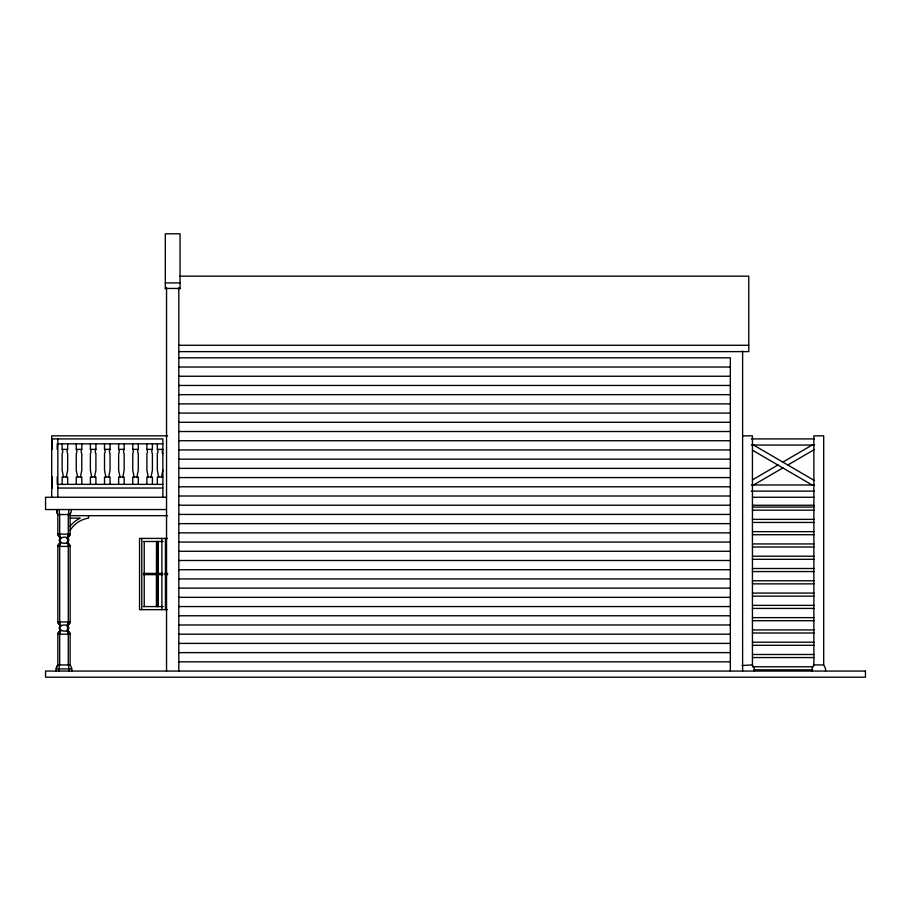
<?xml version="1.0" encoding="UTF-8"?>
<svg xmlns="http://www.w3.org/2000/svg" width="911" height="911" viewBox="0 0 911 911"><rect width="100%" height="100%" fill="white"/><g stroke="black" fill="none" stroke-linecap="round" stroke-linejoin="round"><path stroke-width="1.37" d="M66.275 477L67.665 470.235L67.665 453.655A4.065 4.065 0 0 1 67.665 449.362L67.665 443.828M80.407 477L81.785 470.235L81.785 453.655A4.065 4.065 0 0 1 81.785 449.362L81.785 443.828M94.528 477L95.906 470.235L95.906 453.655A4.065 4.065 0 0 1 95.906 449.362L95.906 443.828M108.66 477L110.037 470.235L110.037 453.655A4.065 4.065 0 0 1 110.037 449.362L110.037 443.828M122.78 477L124.158 470.235L124.158 453.655A4.065 4.065 0 0 1 124.158 449.362L124.158 443.828M136.901 477L138.29 470.235L138.29 453.655A4.065 4.065 0 0 1 138.29 449.362L138.29 443.828M151.032 477L152.41 470.235L152.41 453.655A4.065 4.065 0 0 1 152.41 449.362L152.41 443.828M161.475 477L162.853 470.235M162.226 574.032L143.858 574.032L143.482 574.647L162.807 574.647M70.113 526.171L70.432 525.761A28.64 28.64 0 0 1 80.225 518.143L70.113 518.143M742.078 665.52L752.44 664.928L754.171 668.036A4.27 3.018 -90 0 1 754.285 669.232L754.285 671.065M825.525 671.065L825.525 669.232A5.193 3.678 -90 0 0 825.343 668.048L823.692 664.928L823.692 435.845L813.865 435.845L813.865 664.928L812.202 668.048A5.193 3.678 -90 0 0 812.02 669.232L812.02 671.065M59.169 509.545A10.112 3.872 90 0 0 59.682 514.533L59.67 534.108A5.124 1.959 -90 0 0 60.957 537.763C56.607 543.309 68.074 545.712 68.883 540.257C68.314 534.074 54.227 538.299 60.9 542.705A5.124 1.959 -90 0 0 59.659 546.384M68.291 546.384A5.124 1.959 -90 0 0 66.993 542.751L67.767 540.257L67.004 537.797A5.124 1.959 90 0 0 68.291 534.119L68.279 514.533A10.112 3.872 -90 0 0 68.78 509.545M59.67 546.395L59.67 621.94A5.124 1.959 -90 0 0 60.957 625.584C56.607 631.129 68.074 633.544 68.883 628.078C68.314 621.906 54.227 626.13 60.9 630.537A5.124 1.959 90 0 0 59.659 634.204M68.291 634.204A5.124 1.959 -90 0 0 66.993 630.571L67.767 628.078L67.004 625.618A5.124 1.959 90 0 0 68.291 621.951L68.279 546.395M752.418 479.881L777.994 464.952M782.845 462.116L812.088 445.058M753.602 484.982L782.845 467.912M787.696 465.088L814.491 449.453M180.014 276.17L748.762 276.17L748.762 351.623L178.818 351.623M165.312 282.922L180.048 282.922M165.312 288.445L180.048 288.445M178.818 345.28L748.762 345.28M178.818 357.818L730.337 357.818L730.337 671.065M178.818 367.031L730.337 367.031M178.818 376.243L730.337 376.243M178.818 385.455L730.337 385.455M178.818 394.668L730.337 394.668M178.818 403.88L730.337 403.88M178.818 413.093L730.337 413.093M178.818 422.305L730.337 422.305M178.818 431.518L730.337 431.518M167.578 435.845L51.688 435.845L51.688 497.258M742.613 435.845L752.44 435.845L752.44 664.928M51.688 438.92L162.853 438.92L162.853 497.258M751.381 438.92L814.309 438.92M178.818 440.73L730.337 440.73M57.837 443.828L162.853 443.828M751.381 445.058L814.502 445.058M63.519 477L62.13 470.235L62.13 453.655A4.065 4.065 0 0 0 62.13 449.362L67.665 449.362M77.64 477L76.262 470.235L76.262 453.655A4.065 4.065 0 0 0 76.262 449.362L81.785 449.362M91.76 477L90.383 470.235L90.383 453.655A4.065 4.065 0 0 0 90.383 449.362L95.906 449.362M105.892 477L104.514 470.235L104.514 453.655A4.065 4.065 0 0 0 104.514 449.362L110.037 449.362M118.635 443.828L118.635 449.362L124.158 449.362M134.145 477L132.755 470.235L132.755 453.655A4.065 4.065 0 0 0 132.755 449.362L138.29 449.362M146.887 443.828L146.887 449.362L152.41 449.362M157.33 443.828L157.33 449.362L162.853 449.362A4.065 4.065 0 0 0 162.853 453.655M178.818 449.943L730.337 449.943M178.818 459.155L730.337 459.155M178.818 468.368L730.337 468.368M162.853 477L157.33 477L157.33 484.367M178.818 477.58L730.337 477.58M57.837 484.367L162.853 484.367M751.381 484.982L814.502 484.982M178.818 486.793L730.337 486.793M57.837 488.045L162.853 488.045M751.381 491.12L814.309 491.12M178.818 496.005L730.337 496.005M166.542 497.258L45.55 497.258L45.55 509.545L166.542 509.545M752.429 497.258L814.058 497.258M178.818 505.218L730.337 505.218M752.429 505.252L814.058 505.252M752.429 507.085L814.058 507.085M752.429 510.16L814.058 510.16M178.818 514.43L730.337 514.43M70.113 515.683L167.578 515.683M752.429 519.372L814.058 519.372M752.429 522.447L814.058 522.447M178.818 523.643L730.337 523.643M752.429 531.66L814.058 531.66M178.818 532.855L730.337 532.855M752.429 534.723L814.058 534.723M167.271 538.412L139.542 538.412L139.542 609.653L167.271 609.653M143.403 541.487L163.183 541.487M178.818 542.068L730.337 542.068M752.429 543.935L814.058 543.935M752.429 547.01L814.058 547.01M178.818 551.28L730.337 551.28M752.429 556.222L814.058 556.222M752.429 559.297L814.058 559.297M178.818 560.493L730.337 560.493M752.429 568.51L814.058 568.51M178.818 569.705L730.337 569.705M752.429 571.573L814.058 571.573M162.807 573.418L143.482 573.418L143.858 574.032M164.914 573.418L167.647 573.418M164.914 574.647L167.647 574.647M178.818 578.918L730.337 578.918M752.429 580.785L814.058 580.785M752.429 583.86L814.058 583.86M178.818 588.13L730.337 588.13M752.429 593.072L814.058 593.072M752.429 596.147L814.058 596.147M178.818 597.343L730.337 597.343M752.429 605.36L814.058 605.36M143.403 606.578L163.183 606.578M178.818 606.555L730.337 606.555M752.429 608.423L814.058 608.423M178.818 615.768L730.337 615.768M752.429 617.635L814.058 617.635M752.429 620.71L814.058 620.71M178.818 624.98L730.337 624.98M752.429 629.922L814.058 629.922M752.429 632.997L814.058 632.997M178.818 634.193L730.337 634.193M752.429 642.209L814.058 642.209M178.818 643.405L730.337 643.405M752.429 645.273L814.058 645.273M178.818 652.618L730.337 652.618M752.429 654.485L814.058 654.485M752.429 657.56L814.058 657.56M178.818 661.83L730.337 661.83M71.753 671.065L71.753 668.913A10.568 9.759 -90 0 0 70.113 664.928L57.837 664.928A10.568 9.759 90 0 0 56.186 668.913L56.197 671.065M813.865 664.928L823.692 664.928M752.429 666.772L812.658 666.772M71.753 668.913L56.197 668.913A10.568 9.759 -90 0 1 57.837 664.928L57.837 634.215L70.113 634.215L70.113 664.928M753.83 669.836L812.658 669.836M753.602 445.058L814.491 480.587M752.418 450.159L812.088 484.982M158.708 477L157.33 470.235L157.33 453.655A4.065 4.065 0 0 0 157.33 449.362M148.265 477L146.887 470.235L146.887 453.655A4.065 4.065 0 0 0 146.887 449.362M120.013 477L118.635 470.235L118.635 453.655A4.065 4.065 0 0 0 118.635 449.362M742.613 351.088L742.613 671.065M180.048 288.821L180.048 233.785L165.312 233.785L165.312 288.821M178.818 287.796L178.818 671.065M166.542 287.796L166.542 671.065M166.223 541.487L166.223 606.578M165.426 538.412L165.426 609.653M161.873 538.412L161.873 609.653M158.093 541.487L158.093 606.578M157.979 541.487L157.979 606.578M157.125 541.487L157.125 573.418M157.125 574.647L157.125 606.578M156.487 541.487L156.373 606.578M152.41 484.367L152.41 477L146.887 477L146.887 484.367M144.223 541.487L144.223 606.578M141.786 538.412L141.786 609.653M138.29 484.367L138.29 477L132.755 477L132.755 484.367M132.755 443.828L132.755 449.362M124.158 484.367L124.158 477L118.635 477L118.635 484.367M110.037 484.367L110.037 477L104.514 477L104.514 484.367M104.514 443.828L104.514 449.362M95.906 484.367L95.906 477L90.383 477L90.383 484.367M90.383 443.828L90.383 449.362M88.538 515.683L88.538 518.143A26.18 26.18 0 0 0 70.113 530.43M81.785 484.367L81.785 477L76.262 477L76.262 484.367M76.262 443.828L76.262 449.362M70.113 513.235L70.113 534.108A5.124 4.737 90 0 1 67.038 537.763A5.124 1.959 -90 0 0 67.585 536.932M68.951 671.065L68.951 668.913A10.568 4.043 -90 0 0 68.268 664.928L68.279 634.215M67.665 484.367L67.665 477L62.13 477L62.13 484.367M62.13 443.828L62.13 449.362M59.67 634.215L59.67 664.928A10.568 4.043 90 0 0 58.999 668.913L58.999 671.065M57.837 438.92L57.837 497.258M57.222 443.828L57.222 449.362M57.222 477L57.222 484.367M52.303 438.92L52.303 449.362M52.303 477L52.303 488.045M60.115 544.163A5.124 1.959 90 0 1 60.638 543.093M71.354 509.545A10.112 9.338 90 0 1 70.113 514.533L57.837 514.533A10.112 9.338 -90 0 1 56.596 509.545A10.112 9.338 90 0 0 57.837 514.533L57.837 534.108A5.124 4.737 90 0 0 60.536 537.604M67.038 537.763A5.124 4.737 -90 0 0 70.158 534.119L57.837 534.108A5.124 4.737 -90 0 0 60.912 537.763M67.038 630.571A5.124 4.737 90 0 1 70.158 634.204A5.124 4.737 -90 0 0 67.038 630.571A5.124 1.959 90 0 1 67.721 631.676M60.912 630.571A5.124 4.737 -90 0 0 57.792 634.204A5.124 4.737 90 0 1 60.536 630.731M67.038 542.751A5.124 4.737 -90 0 1 70.158 546.384A5.124 4.737 90 0 0 67.038 542.751A5.124 1.959 90 0 1 67.448 543.32M60.638 537.41A5.124 1.959 90 0 1 60.365 536.932M67.721 624.479A5.124 1.959 -90 0 1 66.993 625.584A5.124 4.737 90 0 0 70.158 621.951L70.113 546.395L57.837 546.395L57.837 621.94A5.124 4.737 90 0 0 60.536 625.424M67.038 625.584A5.124 4.737 -90 0 0 70.158 621.951L57.837 621.94A5.124 4.737 -90 0 0 60.912 625.584M60.912 542.751A5.124 4.737 90 0 0 57.792 546.384A5.124 4.737 -90 0 1 60.536 542.899M60.638 625.242A5.124 1.959 90 0 1 60.228 624.479M67.938 536.021A5.124 1.959 -90 0 1 67.835 536.351M68.029 623.488A5.124 1.959 -90 0 1 67.835 624.172M60.228 631.676A5.124 1.959 -90 0 1 60.638 630.924M865.45 671.065L45.55 671.065L45.55 677.215L865.45 677.215L865.45 671.065"/></g></svg>
